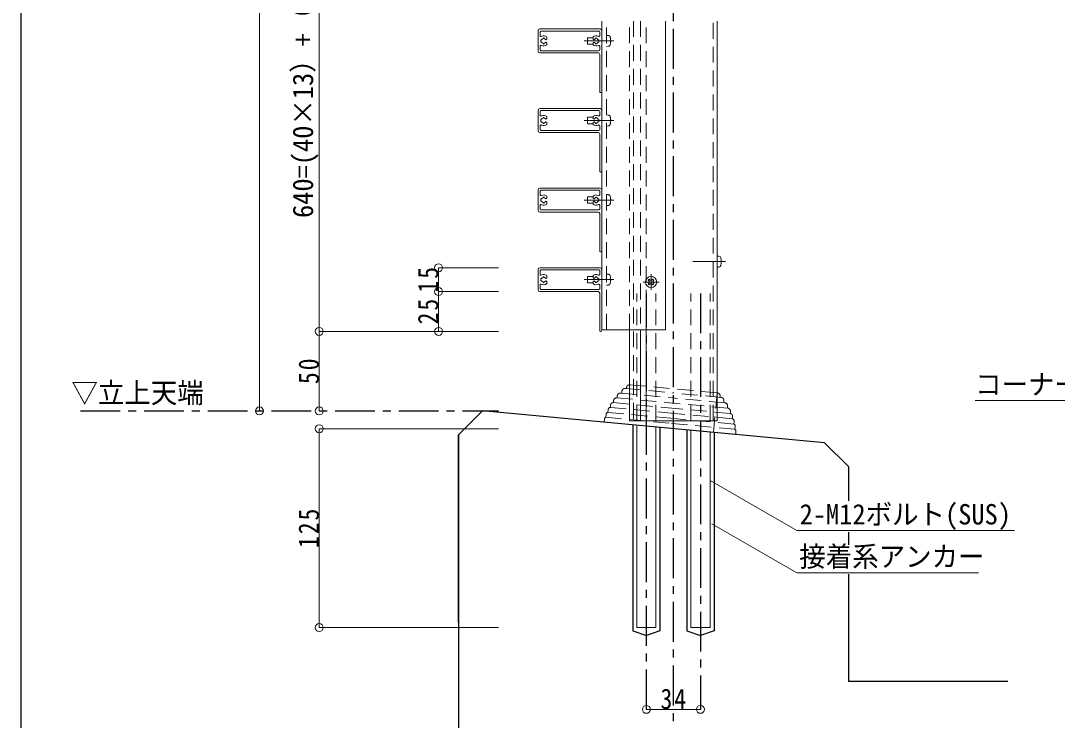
# Model space of a CAD drawing. Units: millimetres at full size, sheet at 1:5. Extents: x -1050 to 1050, y -742 to 742.
# Drawn here: x -990 to -339, y -419 to 21 of the extents above; entities that cross this region are included whole.
import ezdxf
from ezdxf.enums import TextEntityAlignment as Align

# ---------------------------------------------------------------- set-up
doc = ezdxf.new("R2010")
doc.units = ezdxf.units.MM
doc.header["$LTSCALE"] = 5
for name, pattern in [('CHAIN1', [8, 5, -1, 1, -1]), ('DASHED1', [1.8, 1.2, -0.6]), ('DASHED2', [3, 2, -1])]:
    doc.linetypes.add(name, pattern=pattern)
for name, color, linetype in [('0-0_通り芯', 7, 'CHAIN1'), ('0-1_躯体', 134, 'Continuous'), ('1-5_図枠1_1', 7, 'Continuous')]:
    doc.layers.add(name, color=color, linetype=linetype)
for name, color, linetype, lineweight in [('0-3_寸法', 54, 'Continuous', 20), ('0-4_手摺部材', 92, 'Continuous', 20), ('0-9_文字', 3, 'Continuous', 20), ('0-A_支柱', 6, 'Continuous', 20), ('0-B_足元', 4, 'Continuous', 20)]:
    doc.layers.add(name, color=color, linetype=linetype, lineweight=lineweight)
doc.styles.add('ＭＳ ゴシック', font='')
doc.styles.get('ＭＳ ゴシック').set_extended_font_data('MS Gothic')

# ---------------------------------------------------------------- blocks, each defined once
blk = doc.blocks.new('dimension_origin')
at = {"color": 0, "linetype": 'Continuous', "lineweight": -2}
blk.add_circle((0, 0), 1.25, dxfattribs=at)

msp = doc.modelspace()

# ---------------------------------------------------------------- linework, layer by layer
at = {"layer": '0-0_通り芯'}
for p, q in [((-580, -449.293), (-580, 505.456)), ((-597, -411.793), (-597, -150.456)), ((-563, -150.456), (-563, -411.793)), ((-952.5, -224.293), (-689.807, -224.293))]:
    msp.add_line(p, q, dxfattribs=at)
at = {"layer": '0-1_躯体'}
for p, q in [((-715, -239.328), (-700, -224.293)), ((-485, -244.293), (-700, -224.293)), ((-605.5, -233.084), (-605.5, -362.508)), ((-715, -356.926), (-715, -239.293)), ((-715, -239.328), (-715, -444.293)), ((-588.5, -234.665), (-588.5, -362.508)), ((-571.5, -236.246), (-571.5, -362.508)), ((-554.5, -237.828), (-554.5, -362.508)), ((-485, -244.293), (-470, -259.293)), ((-470, -259.293), (-470, -280.813)), ((-470, -300.432), (-470, -308.475)), ((-470, -326.804), (-470, -394.293)), ((-605.5, -362.508), (-597, -365.456)), ((-588.5, -362.508), (-597, -365.456)), ((-571.5, -362.508), (-563, -365.456)), ((-554.5, -362.508), (-563, -365.456)), ((-370, -394.293), (-470, -394.293))]:
    msp.add_line(p, q, dxfattribs=at)
at = {"layer": '0-3_寸法'}
for p, q in [((-840, 495), (-840, -224.293)), ((-802.5, -174.293), (-802.5, 170.707)), ((-689.807, -134.293), (-727.5, -134.293)), ((-727.5, -134.293), (-727.5, -149.293)), ((-689.807, -149.293), (-727.5, -149.293)), ((-727.5, -149.293), (-727.5, -174.293)), ((-689.807, -174.293), (-802.5, -174.293)), ((-802.5, -224.293), (-802.5, -174.293)), ((-802.5, -235.456), (-689.807, -235.456)), ((-802.5, -235.456), (-802.5, -360.456)), ((-689.807, -360.456), (-802.5, -360.456)), ((-597, -411.793), (-563, -411.793))]:
    msp.add_line(p, q, dxfattribs=at)
at = {"layer": '0-4_手摺部材'}
for p, q in [((-625, -173.293), (-625, 20.707)), ((-585, -173.293), (-585, 20.707)), ((-665, 14.707), (-665, 1.707)), ((-626, 15.707), (-664, 15.707)), ((-663.7, 13.907), (-663.7, 11.493)), ((-626.8, 14.407), (-663.2, 14.407)), ((-626.3, 11.493), (-626.3, 13.907)), ((-625, -23.793), (-625, 14.707)), ((-662.799, 8.957), (-663.191, 8.957)), ((-662.799, 7.457), (-663.191, 7.457)), ((-661.888, 9.656), (-661.888, 10.016)), ((-661.888, 6.758), (-661.888, 6.398)), ((-661.112, 9.656), (-661.112, 10.016)), ((-661.112, 6.758), (-661.112, 6.398)), ((-660.201, 8.957), (-659.5, 9.362)), ((-660.201, 7.457), (-659.5, 7.052)), ((-659.5, 10.705), (-659.5, 9.362)), ((-659.5, 5.709), (-659.5, 7.052)), ((-634, 10.207), (-634, 6.207)), ((-630.5, 10.207), (-634, 10.207)), ((-630.5, 10.705), (-630.5, 9.362)), ((-629.799, 8.957), (-630.5, 9.362)), ((-629.799, 7.457), (-630.5, 7.052)), ((-630.5, 5.709), (-630.5, 7.052)), ((-628.888, 9.656), (-628.888, 10.016)), ((-628.888, 6.758), (-628.888, 6.398)), ((-628.112, 9.656), (-628.112, 10.016)), ((-628.112, 6.758), (-628.112, 6.398)), ((-627.201, 8.957), (-626.809, 8.957)), ((-627.201, 7.457), (-626.809, 7.457)), ((-664, 0.707), (-627.3, 0.707)), ((-663.7, 4.921), (-663.7, 2.507)), ((-663.2, 2.007), (-626.8, 2.007)), ((-634, 6.207), (-630.5, 6.207)), ((-626.3, 2.507), (-626.3, 4.921)), ((-626.3, -0.293), (-626.3, -23.793)), ((-625.8, -24.293), (-625.5, -24.293)), ((-665, -35.293), (-665, -48.293)), ((-626, -34.293), (-664, -34.293)), ((-663.7, -36.093), (-663.7, -38.507)), ((-626.8, -35.593), (-663.2, -35.593)), ((-626.3, -38.507), (-626.3, -36.093)), ((-625, -73.793), (-625, -35.293)), ((-663.7, -45.079), (-663.7, -47.493)), ((-662.799, -41.043), (-663.191, -41.043)), ((-662.799, -42.543), (-663.191, -42.543)), ((-661.888, -40.344), (-661.888, -39.984)), ((-661.888, -43.242), (-661.888, -43.602)), ((-661.112, -40.344), (-661.112, -39.984)), ((-661.112, -43.242), (-661.112, -43.602)), ((-660.201, -41.043), (-659.5, -40.638)), ((-660.201, -42.543), (-659.5, -42.948)), ((-659.5, -39.295), (-659.5, -40.638)), ((-659.5, -44.291), (-659.5, -42.948)), ((-634, -39.793), (-634, -43.793)), ((-630.5, -39.793), (-634, -39.793)), ((-634, -43.793), (-630.5, -43.793)), ((-630.5, -39.295), (-630.5, -40.638)), ((-629.799, -41.043), (-630.5, -40.638)), ((-629.799, -42.543), (-630.5, -42.948)), ((-630.5, -44.291), (-630.5, -42.948)), ((-628.888, -40.344), (-628.888, -39.984)), ((-628.888, -43.242), (-628.888, -43.602)), ((-628.112, -40.344), (-628.112, -39.984)), ((-628.112, -43.242), (-628.112, -43.602)), ((-627.201, -41.043), (-626.809, -41.043)), ((-627.201, -42.543), (-626.809, -42.543)), ((-626.3, -47.493), (-626.3, -45.079)), ((-664, -49.293), (-627.3, -49.293)), ((-663.2, -47.993), (-626.8, -47.993)), ((-626.3, -50.293), (-626.3, -73.793)), ((-625.8, -74.293), (-625.5, -74.293)), ((-626, -84.293), (-664, -84.293)), ((-665, -85.293), (-665, -98.293)), ((-663.7, -86.093), (-663.7, -88.507)), ((-626.8, -85.593), (-663.2, -85.593)), ((-662.799, -91.043), (-663.191, -91.043)), ((-661.888, -90.344), (-661.888, -89.984)), ((-661.112, -90.344), (-661.112, -89.984)), ((-660.201, -91.043), (-659.5, -90.638)), ((-659.5, -89.295), (-659.5, -90.638)), ((-634, -89.793), (-634, -93.793)), ((-630.5, -89.793), (-634, -89.793)), ((-630.5, -89.295), (-630.5, -90.638)), ((-629.799, -91.043), (-630.5, -90.638)), ((-628.888, -90.344), (-628.888, -89.984)), ((-628.112, -90.344), (-628.112, -89.984)), ((-627.201, -91.043), (-626.809, -91.043)), ((-626.3, -88.507), (-626.3, -86.093)), ((-625, -123.793), (-625, -85.293)), ((-663.7, -95.079), (-663.7, -97.493)), ((-662.799, -92.543), (-663.191, -92.543)), ((-661.888, -93.242), (-661.888, -93.602)), ((-661.112, -93.242), (-661.112, -93.602)), ((-660.201, -92.543), (-659.5, -92.948)), ((-659.5, -94.291), (-659.5, -92.948)), ((-634, -93.793), (-630.5, -93.793)), ((-629.799, -92.543), (-630.5, -92.948)), ((-630.5, -94.291), (-630.5, -92.948)), ((-628.888, -93.242), (-628.888, -93.602)), ((-628.112, -93.242), (-628.112, -93.602)), ((-627.201, -92.543), (-626.809, -92.543)), ((-626.3, -97.493), (-626.3, -95.079)), ((-664, -99.293), (-627.3, -99.293)), ((-663.2, -97.993), (-626.8, -97.993)), ((-626.3, -100.293), (-626.3, -123.793)), ((-625.8, -124.293), (-625.5, -124.293)), ((-665, -135.293), (-665, -148.293)), ((-626, -134.293), (-664, -134.293)), ((-663.7, -136.093), (-663.7, -138.507)), ((-626.8, -135.593), (-663.2, -135.593)), ((-626.3, -138.507), (-626.3, -136.093)), ((-625, -173.793), (-625, -135.293)), ((-662.799, -141.043), (-663.191, -141.043)), ((-662.799, -142.543), (-663.191, -142.543)), ((-661.888, -140.344), (-661.888, -139.984)), ((-661.888, -143.242), (-661.888, -143.602)), ((-661.112, -140.344), (-661.112, -139.984)), ((-661.112, -143.242), (-661.112, -143.602)), ((-660.201, -141.043), (-659.5, -140.638)), ((-660.201, -142.543), (-659.5, -142.948)), ((-659.5, -139.295), (-659.5, -140.638)), ((-659.5, -144.291), (-659.5, -142.948)), ((-634, -139.793), (-634, -143.793)), ((-630.5, -139.793), (-634, -139.793)), ((-630.5, -139.295), (-630.5, -140.638)), ((-629.799, -141.043), (-630.5, -140.638)), ((-629.799, -142.543), (-630.5, -142.948)), ((-630.5, -144.291), (-630.5, -142.948)), ((-628.888, -140.344), (-628.888, -139.984)), ((-628.888, -143.242), (-628.888, -143.602)), ((-628.112, -140.344), (-628.112, -139.984)), ((-628.112, -143.242), (-628.112, -143.602)), ((-627.201, -141.043), (-626.809, -141.043)), ((-627.201, -142.543), (-626.809, -142.543)), ((-595.195, -142.747), (-595.766, -142.157)), ((-595.195, -142.747), (-594.997, -143.293)), ((-594.545, -142.097), (-595.136, -141.527)), ((-594.545, -142.097), (-594, -142.296)), ((-593.455, -142.097), (-594, -142.296)), ((-593.455, -142.097), (-592.864, -141.527)), ((-592.805, -142.747), (-593.003, -143.293)), ((-592.805, -142.748), (-592.234, -142.157)), ((-664, -149.293), (-627.3, -149.293)), ((-663.7, -145.079), (-663.7, -147.493)), ((-663.2, -147.993), (-626.8, -147.993)), ((-634, -143.793), (-630.5, -143.793)), ((-626.3, -147.493), (-626.3, -145.079)), ((-595.195, -143.838), (-595.766, -144.429)), ((-595.195, -143.838), (-594.997, -143.293)), ((-594.545, -144.488), (-595.136, -145.059)), ((-594.545, -144.488), (-594, -144.29)), ((-593.455, -144.488), (-594, -144.29)), ((-593.455, -144.488), (-592.864, -145.059)), ((-592.805, -143.838), (-593.003, -143.293)), ((-592.805, -143.838), (-592.234, -144.429)), ((-626.3, -150.293), (-626.3, -173.793)), ((-625.8, -174.293), (-625.5, -174.293)), ((-625, -173.293), (-585, -173.293))]:
    msp.add_line(p, q, dxfattribs=at)
at = {"layer": '0-4_手摺部材', "linetype": 'DASHED2'}
msp.add_line((-622, -173.293), (-622, 20.707), dxfattribs=at)
at = {"layer": '0-4_手摺部材', "linetype": 'CHAIN1'}
for p, q in [((-636, 8.207), (-617.4, 8.207)), ((-636, -41.793), (-617.4, -41.793)), ((-636, -91.793), (-617.4, -91.793)), ((-636, -141.793), (-617.4, -141.793)), ((-594, -148.293), (-594, -138.293)), ((-589, -143.293), (-599, -143.293))]:
    msp.add_line(p, q, dxfattribs=at)
at = {"layer": '0-4_手摺部材', "linetype": 'DASHED1'}
for p, q in [((-620.881, 11.609), (-622, 11.707)), ((-620.881, 4.805), (-622, 4.707)), ((-620.881, -38.391), (-622, -38.293)), ((-620.881, -45.195), (-622, -45.293)), ((-620.881, -88.391), (-622, -88.293)), ((-620.881, -95.195), (-622, -95.293)), ((-620.881, -138.391), (-622, -138.293)), ((-620.881, -145.195), (-622, -145.293))]:
    msp.add_line(p, q, dxfattribs=at)
at = {"layer": '0-4_手摺部材'}
msp.add_circle((-594, -143.293), 3.5, dxfattribs=at)
for centre, radius, start, end in [((-664, 14.707), 1, 90, 180), ((-663.2, 13.907), 0.5, 90, 180), ((-626.8, 13.907), 0.5, 0, 90), ((-626, 14.707), 1, 0, 90), ((-663.2, 11.493), 0.5, 180, 297.35223), ((-661.5, 8.207), 1.85, 156.08338, 203.91649), ((-661.5, 8.207), 3.2, 51.31781, 117.35223), ((-661.5, 8.207), 1.5, 104.99996, 149.99997), ((-661.5, 8.207), 1.5, 210.00004, 255.00001), ((-661.5, 8.207), 1.85, 77.88624, 102.11372), ((-661.5, 8.207), 1.5, 29.99996, 74.99999), ((-661.5, 8.207), 1.5, 285.00004, 330.00003), ((-628.5, 8.207), 3.2, 62.64777, 128.68219), ((-628.5, 8.207), 1.5, 105.00001, 150.00004), ((-628.5, 8.207), 1.5, 209.99997, 254.99996), ((-628.5, 8.207), 1.85, 77.88628, 102.11376), ((-628.5, 8.207), 1.5, 30.00003, 75.00004), ((-628.5, 8.207), 1.5, 284.99999, 329.99996), ((-626.8, 11.493), 0.5, 242.64777, 360), ((-628.5, 8.207), 1.85, 336.08351, 23.91662), ((-664, 1.707), 1, 180, 270), ((-663.2, 4.921), 0.5, 62.64777, 180), ((-663.2, 2.507), 0.5, 180, 270), ((-661.5, 8.207), 3.2, 242.64777, 308.68219), ((-661.5, 8.207), 1.85, 257.88625, 282.11379), ((-628.5, 8.207), 3.2, 231.31781, 297.35223), ((-628.5, 8.207), 1.85, 257.88621, 282.11375), ((-627.3, -0.293), 1, 0, 90), ((-626.8, 4.921), 0.5, 0, 117.35223), ((-626.8, 2.507), 0.5, 270, 360), ((-625.8, -23.793), 0.5, 180, 270), ((-625.5, -23.793), 0.5, 270, 360), ((-664, -35.293), 1, 90, 180), ((-663.2, -36.093), 0.5, 90, 180), ((-663.2, -38.507), 0.5, 180, 297.35223), ((-661.5, -41.793), 3.2, 51.31781, 117.35223), ((-628.5, -41.793), 3.2, 62.64777, 128.68219), ((-626.8, -38.507), 0.5, 242.64777, 360), ((-626.8, -36.093), 0.5, 0, 90), ((-626, -35.293), 1, 0, 90), ((-663.2, -45.079), 0.5, 62.64777, 180), ((-661.5, -41.793), 1.85, 156.08338, 203.91649), ((-661.5, -41.793), 3.2, 242.64777, 308.68219), ((-661.5, -41.793), 1.5, 104.99996, 149.99997), ((-661.5, -41.793), 1.5, 210.00004, 255.00001), ((-661.5, -41.793), 1.85, 77.88624, 102.11372), ((-661.5, -41.793), 1.85, 257.88625, 282.11379), ((-661.5, -41.793), 1.5, 29.99996, 74.99999), ((-661.5, -41.793), 1.5, 285.00004, 330.00003), ((-628.5, -41.793), 3.2, 231.31781, 297.35223), ((-628.5, -41.793), 1.5, 105.00001, 150.00004), ((-628.5, -41.793), 1.5, 209.99997, 254.99996), ((-628.5, -41.793), 1.85, 77.88628, 102.11376), ((-628.5, -41.793), 1.85, 257.88621, 282.11375), ((-628.5, -41.793), 1.5, 30.00003, 75.00004), ((-628.5, -41.793), 1.5, 284.99999, 329.99996), ((-626.8, -45.079), 0.5, 0, 117.35223), ((-628.5, -41.793), 1.85, 336.08351, 23.91662), ((-664, -48.293), 1, 180, 270), ((-663.2, -47.493), 0.5, 180, 270), ((-627.3, -50.293), 1, 0, 90), ((-626.8, -47.493), 0.5, 270, 360), ((-625.8, -73.793), 0.5, 180, 270), ((-625.5, -73.793), 0.5, 270, 360), ((-664, -85.293), 1, 90, 180), ((-626, -85.293), 1, 0, 90), ((-663.2, -86.093), 0.5, 90, 180), ((-663.2, -88.507), 0.5, 180, 297.35223), ((-661.5, -91.793), 1.85, 156.08338, 203.91649), ((-661.5, -91.793), 3.2, 51.31781, 117.35223), ((-661.5, -91.793), 1.5, 104.99996, 149.99997), ((-661.5, -91.793), 1.85, 77.88624, 102.11372), ((-661.5, -91.793), 1.5, 29.99996, 74.99999), ((-628.5, -91.793), 3.2, 62.64777, 128.68219), ((-628.5, -91.793), 1.5, 105.00001, 150.00004), ((-628.5, -91.793), 1.85, 77.88628, 102.11376), ((-628.5, -91.793), 1.5, 30.00003, 75.00004), ((-626.8, -88.507), 0.5, 242.64777, 360), ((-628.5, -91.793), 1.85, 336.08351, 23.91662), ((-626.8, -86.093), 0.5, 0, 90), ((-663.2, -95.079), 0.5, 62.64777, 180), ((-663.2, -97.493), 0.5, 180, 270), ((-661.5, -91.793), 3.2, 242.64777, 308.68219), ((-661.5, -91.793), 1.5, 210.00004, 255.00001), ((-661.5, -91.793), 1.85, 257.88625, 282.11379), ((-661.5, -91.793), 1.5, 285.00004, 330.00003), ((-628.5, -91.793), 3.2, 231.31781, 297.35223), ((-628.5, -91.793), 1.5, 209.99997, 254.99996), ((-628.5, -91.793), 1.85, 257.88621, 282.11375), ((-628.5, -91.793), 1.5, 284.99999, 329.99996), ((-626.8, -95.079), 0.5, 0, 117.35223), ((-626.8, -97.493), 0.5, 270, 360), ((-664, -98.293), 1, 180, 270), ((-627.3, -100.293), 1, 0, 90), ((-625.8, -123.793), 0.5, 180, 270), ((-625.5, -123.793), 0.5, 270, 360), ((-664, -135.293), 1, 90, 180), ((-663.2, -136.093), 0.5, 90, 180), ((-626.8, -136.093), 0.5, 0, 90), ((-626, -135.293), 1, 0, 90), ((-663.2, -138.507), 0.5, 180, 297.35223), ((-661.5, -141.793), 1.85, 156.08338, 203.91649), ((-661.5, -141.793), 3.2, 51.31781, 117.35223), ((-661.5, -141.793), 1.5, 104.99996, 149.99997), ((-661.5, -141.793), 1.5, 210.00004, 255.00001), ((-661.5, -141.793), 1.85, 77.88624, 102.11372), ((-661.5, -141.793), 1.5, 29.99996, 74.99999), ((-661.5, -141.793), 1.5, 285.00004, 330.00003), ((-628.5, -141.793), 3.2, 62.64777, 128.68219), ((-628.5, -141.793), 1.5, 105.00001, 150.00004), ((-628.5, -141.793), 1.5, 209.99997, 254.99996), ((-628.5, -141.793), 1.85, 77.88628, 102.11376), ((-628.5, -141.793), 1.5, 30.00003, 75.00004), ((-628.5, -141.793), 1.5, 284.99999, 329.99996), ((-626.8, -138.507), 0.5, 242.64777, 360), ((-628.5, -141.793), 1.85, 336.08351, 23.91662), ((-594, -143.293), 2.1, 122.7575, 147.2425), ((-594, -143.293), 2.1, 32.74607, 57.2425), ((-664, -148.293), 1, 180, 270), ((-663.2, -145.079), 0.5, 62.64777, 180), ((-663.2, -147.493), 0.5, 180, 270), ((-661.5, -141.793), 3.2, 242.64777, 308.68219), ((-661.5, -141.793), 1.85, 257.88625, 282.11379), ((-628.5, -141.793), 3.2, 231.31781, 297.35223), ((-628.5, -141.793), 1.85, 257.88621, 282.11375), ((-627.3, -150.293), 1, 0, 90), ((-626.8, -145.079), 0.5, 0, 117.35223), ((-626.8, -147.493), 0.5, 270, 360), ((-594, -143.293), 2.1, 212.7575, 237.2425), ((-594, -143.293), 2.1, 302.7575, 327.2425), ((-625.8, -173.793), 0.5, 180, 270), ((-625.5, -173.793), 0.5, 270, 360)]:
    msp.add_arc(centre, radius, start, end, dxfattribs=at)
at = {"layer": '0-4_手摺部材', "linetype": 'DASHED1'}
for centre, radius, start, end in [((-620.994, 10.314), 1.3, 15.88085, 85), ((-628.4, 8.207), 9, 344.11915, 15.88085), ((-620.994, 6.1), 1.3, 275, 344.11915), ((-620.994, -39.686), 1.3, 15.88085, 85), ((-620.994, -43.9), 1.3, 275, 344.11915), ((-628.4, -41.793), 9, 344.11915, 15.88085), ((-620.994, -89.686), 1.3, 15.88085, 85), ((-628.4, -91.793), 9, 344.11915, 15.88085), ((-620.994, -93.9), 1.3, 275, 344.11915), ((-620.994, -139.686), 1.3, 15.88085, 85), ((-628.4, -141.793), 9, 344.11915, 15.88085), ((-620.994, -143.9), 1.3, 275, 344.11915)]:
    msp.add_arc(centre, radius, start, end, dxfattribs=at)
at = {"layer": '0-9_文字'}
for points in [[(-223.483, -156.763), (-284.512, -217.793), (-390.53, -217.793)], [(-557, -268.025), (-502.5, -299.49), (-365.712, -299.49)], [(-555.77, -295.254), (-502.5, -326.009), (-388.431, -326.009)]]:
    msp.add_lwpolyline(points, dxfattribs=at)
at = {"layer": '0-A_支柱', "linetype": 'DASHED2'}
for p, q in [((-607.5, -173.293), (-607.5, 20.707)), ((-600.7, 20.707), (-600.7, -173.293)), ((-597.2, -173.293), (-597.2, 20.707))]:
    msp.add_line(p, q, dxfattribs=at)
at = {"layer": '0-A_支柱'}
for p, q in [((-552.5, -230.456), (-552.5, 20.707)), ((-607.5, -173.293), (-607.5, -230.456)), ((-600.7, -173.293), (-600.7, -230.456)), ((-597.2, -230.456), (-597.2, -173.293)), ((-552.5, -230.456), (-607.5, -230.456))]:
    msp.add_line(p, q, dxfattribs=at)
at = {"layer": '0-B_足元', "linetype": 'DASHED2'}
for p, q in [((-605, 20.707), (-605, -230.456)), ((-555, -230.456), (-555, 20.707)), ((-603, -230.456), (-603, -150.456)), ((-591, -230.456), (-591, -150.456)), ((-569, -230.456), (-569, -150.456)), ((-557, -230.456), (-557, -150.456)), ((-607.264, -207.812), (-579.882, -210.359)), ((-613.251, -213.08), (-580.419, -216.134)), ((-612.379, -211.956), (-612.49, -213.151)), ((-610.382, -210.133), (-580.123, -212.947)), ((-609.44, -209.618), (-609.496, -210.215)), ((-549.863, -215.762), (-580.123, -212.947)), ((-552.5, -212.906), (-579.882, -210.359)), ((-554.815, -237.798), (-552.5, -212.906)), ((-619.489, -220.696), (-619.62, -222.102)), ((-617.602, -217.802), (-617.722, -219.091)), ((-617.722, -219.091), (-581.012, -222.506)), ((-615.625, -216.069), (-580.715, -219.316)), ((-615.258, -214.895), (-615.37, -216.093)), ((-545.805, -222.564), (-580.715, -219.316)), ((-547.587, -219.188), (-580.419, -216.134)), ((-550.694, -215.082), (-550.749, -215.68)), ((-548.237, -217.922), (-548.348, -219.117)), ((-545.949, -221.342), (-546.061, -222.54)), ((-622.272, -226.258), (-622.462, -228.293)), ((-621.034, -223.549), (-621.187, -225.199)), ((-621.187, -225.197), (-581.605, -228.879)), ((-619.62, -222.102), (-581.306, -225.666)), ((-542.991, -229.23), (-581.306, -225.666)), ((-544.302, -225.921), (-581.012, -222.506)), ((-544.182, -224.631), (-544.302, -225.921)), ((-542.861, -227.824), (-542.991, -229.23)), ((-623.34, -229.489), (-623.519, -231.407)), ((-622.462, -228.293), (-581.901, -232.065)), ((-541.34, -235.838), (-581.901, -232.065)), ((-542.022, -232.561), (-581.605, -228.879)), ((-541.869, -230.913), (-542.022, -232.563)), ((-541.151, -233.804), (-541.34, -235.838)), ((-540.697, -237.177), (-540.876, -239.095))]:
    msp.add_line(p, q, dxfattribs=at)
at = {"layer": '0-B_足元'}
for p, q in [((-551.381, -127.054), (-552.5, -126.956)), ((-552.5, -126.956), (-552.5, -133.956)), ((-551.381, -133.858), (-552.5, -133.956)), ((-603, -360.456), (-603, -233.316)), ((-591, -234.432), (-591, -360.456)), ((-569, -236.479), (-569, -360.456)), ((-591, -360.456), (-603, -360.456))]:
    msp.add_line(p, q, dxfattribs=at)
at = {"layer": '0-B_足元', "linetype": 'CHAIN1'}
msp.add_line((-547.28, -130.456), (-567.895, -130.456), dxfattribs=at)
at = {"layer": '0-B_足元'}
msp.add_lwpolyline([(-569, -360.456), (-557, -360.456), (-557, -237.595)], dxfattribs=at)
for centre, radius, start, end in [((-551.494, -128.349), 1.3, 15.88085, 85), ((-558.9, -130.456), 9, 344.11915, 15.88085), ((-551.494, -132.563), 1.3, 275, 344.11915)]:
    msp.add_arc(centre, radius, start, end, dxfattribs=at)
at = {"layer": '0-B_足元', "linetype": 'DASHED2'}
for centre, radius, start, end in [((-607.449, -209.803), 2, 84.68566, 174.68566), ((-613.309, -215.033), 1.954, 81.25633, 175.94089), ((-610.346, -212.188), 2.047, 81.247, 173.48197), ((-552.685, -214.897), 2, 354.68566, 84.68566), ((-617.829, -220.749), 1.661, 86.30841, 178.17629), ((-615.744, -217.928), 1.862, 86.3304, 176.12465), ((-550.278, -217.775), 2.047, 355.88934, 88.12431), ((-547.89, -221.118), 1.954, 353.43043, 88.11498), ((-621.068, -226.403), 1.212, 95.60667, 173.14708), ((-619.554, -223.581), 1.48, 92.5611, 178.79786), ((-546.031, -224.412), 1.862, 353.24666, 83.04091), ((-544.502, -227.57), 1.661, 351.19503, 83.0629), ((-621.893, -229.631), 1.455, 113.02191, 174.39622), ((-543.329, -230.671), 1.48, 350.57345, 76.81021), ((-542.361, -233.724), 1.212, 356.22423, 73.76464), ((-542.146, -237.049), 1.455, 354.9751, 56.34941)]:
    msp.add_arc(centre, radius, start, end, dxfattribs=at)
at = {"layer": '1-5_図枠1_1'}
msp.add_lwpolyline([(-990, 682.5), (-990, -707.5), (990, -707.5)], dxfattribs=at)

# ---------------------------------------------------------------- block references
at = {"layer": '0-3_寸法', "xscale": 2, "yscale": 2}
for p, rotation in [((-727.5, -134.293), 90), ((-727.5, -149.293), 270), ((-727.5, -149.293), 90), ((-802.5, -174.293), 90), ((-802.5, -174.293), 270), ((-727.5, -174.293), 270), ((-840, -224.293), 270), ((-802.5, -224.293), 270), ((-802.5, -235.456), 90), ((-802.5, -360.456), 270), ((-597, -411.793), 180)]:
    msp.add_blockref('dimension_origin', p, dxfattribs=dict(at, rotation=rotation))
msp.add_blockref('dimension_origin', (-563, -411.793), dxfattribs=at)

# ---------------------------------------------------------------- texts
at = {"layer": '0-3_寸法', "style": 'ＭＳ ゴシック', "width": 0.95}
msp.add_text('640=(40×13）+（10×12）', height=12.83, rotation=90, dxfattribs=at).set_placement((-802.5, -103.043), align=Align.BOTTOM_LEFT)
at = {"layer": '0-3_寸法', "char_height": 12.83, "attachment_point": 7, "rotation": 90, "style": 'ＭＳ ゴシック'}
for s, insert in [('\\T1.17;\\W0.85;15', (-727.5, -149.918)), ('\\T1.17;\\W0.85;25', (-727.5, -169.918)), ('\\T1.17;\\W0.85;50', (-802.5, -207.418)), ('\\T1.17;\\W0.85;125', (-802.5, -310.456))]:
    msp.add_mtext(s, dxfattribs=dict(at, insert=insert))
at = {"layer": '0-3_寸法', "insert": (-588.125, -411.793), "char_height": 12.83, "attachment_point": 7, "style": 'ＭＳ ゴシック'}
msp.add_mtext('\\T1.17;\\W0.85;34', dxfattribs=at)
at = {"layer": '0-9_文字', "style": 'ＭＳ ゴシック', "width": 0.95}
for s, p in [('コーナー竪枠', (-390.53, -217.793)), ('▽立上天端', (-958.163, -223.127)), ('2-M12ボルト(SUS)', (-500.712, -299.49)), ('接着系アンカー', (-500.931, -326.009))]:
    msp.add_text(s, height=12.83, dxfattribs=at).set_placement(p, align=Align.BOTTOM_LEFT)

doc.saveas('drawing.dxf')
